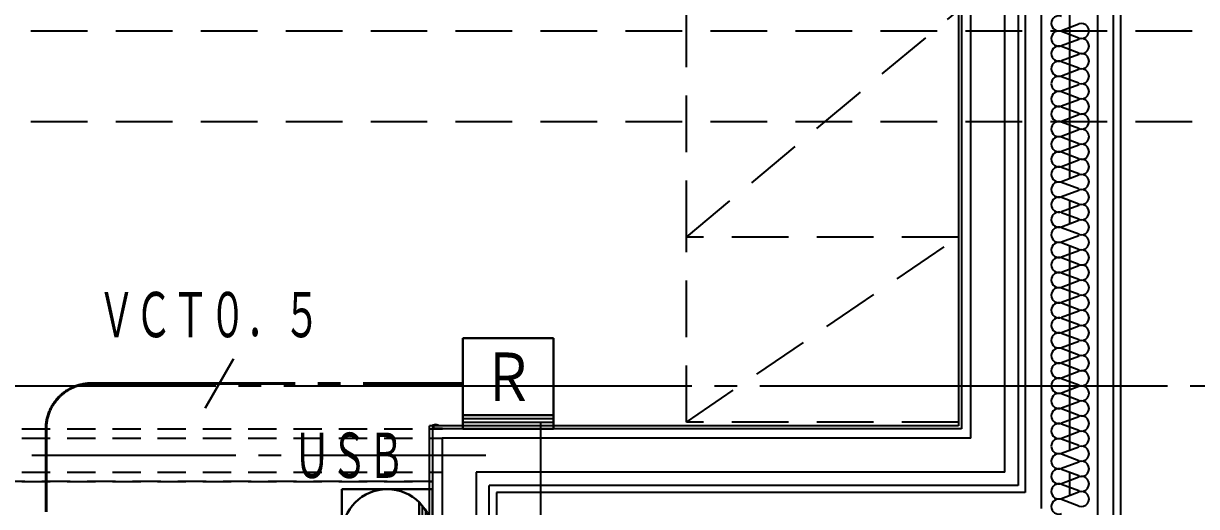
# Model space of a CAD drawing. Header units: millimetres. Extents: x 8300 to 98248, y -10383 to 40000.
# Drawn here: x 28615 to 30168, y 21740 to 22380 of the extents above; entities that cross this region are included whole.
import ezdxf
from ezdxf.enums import TextEntityAlignment as Align

# ---------------------------------------------------------------- set-up
doc = ezdxf.new("R2010")
doc.units = ezdxf.units.MM
doc.header["$LTSCALE"] = 300
for name, pattern in [('CADEWA_LINE5', [1.2, 0.9, -0.1, 0.1, -0.1]), ('CADEWA_LINE6', [2.1, 1.8, -0.1, 0.1, -0.1]), ('DASH-N', [0.375, 0.25, -0.125]), ('DASH-S', [0.2, 0.125, -0.075])]:
    doc.linetypes.add(name, pattern=pattern)
for name, color, linetype in [('526EH_Kabe(7)', 7, 'CONTINUOUS'), ('526EH_Kabe(8)', 7, 'CONTINUOUS'), ('E配T_その他－１', 7, 'CONTINUOUS'), ('K建0_壁', 7, 'CONTINUOUS'), ('通り芯', 7, 'CONTINUOUS')]:
    doc.layers.add(name, color=color, linetype=linetype)
doc.styles.add('MS Gothic2', font='msgothic.ttc', dxfattribs={"width": 0.6})

# ---------------------------------------------------------------- blocks, each defined once
blk = doc.blocks.new('ZGroup212', base_point=(29257, 21904.83942))
at = {"layer": '526EH_Kabe(8)', "color": 6, "linetype": 'Continuous', "lineweight": 30}
for p, q in [((29316.985, 21962.97), (29197.015, 21962.97)), ((29197.015, 21962.97), (29197.015, 21843)), ((29316.985, 21843), (29316.985, 21962.97)), ((29197.015, 21860.9955), (29316.985, 21860.9955)), ((29197.015, 21843), (29316.985, 21843))]:
    blk.add_line(p, q, dxfattribs=at)
at = {"layer": '526EH_Kabe(8)', "color": 6, "linetype": 'Continuous', "lineweight": -3}
for p, q in [((29197.015, 21856.49775), (29316.985, 21856.49775)), ((29197.015, 21851.99775), (29316.985, 21851.99775)), ((29197.015, 21847.49775), (29316.985, 21847.49775))]:
    blk.add_line(p, q, dxfattribs=at)
at = {"layer": '526EH_Kabe(8)', "color": 6, "lineweight": -3, "style": 'MS Gothic2', "width": 0.8}
blk.add_text('Ｒ', height=63.984, dxfattribs=at).set_placement((29257, 21911.98275), align=Align.MIDDLE_CENTER)
blk = doc.blocks.new('ZGroup213', base_point=(29097, 21643))
at = {"layer": '526EH_Kabe(7)', "color": 6, "linetype": 'Continuous', "lineweight": 30}
for p, q in [((29037, 21523), (29037, 21763)), ((29037, 21763), (29157, 21763)), ((29157, 21763), (29157, 21523)), ((29157, 21523), (29037, 21523))]:
    blk.add_line(p, q, dxfattribs=at)
blk = doc.blocks.new('ZGroup216', base_point=(29097, 21703))
at = {"layer": '526EH_Kabe(7)', "color": 6, "linetype": 'Continuous', "lineweight": 30}
blk.add_line((29139, 21660.2), (29139, 21745.8), dxfattribs=at)
at = {"layer": '526EH_Kabe(7)', "color": 6, "linetype": 'Continuous', "lineweight": -3}
for p, q in [((29092.5, 21679.4), (29092.5, 21726.6)), ((29097, 21679), (29097, 21727)), ((29101.5, 21679.4), (29101.5, 21726.6)), ((29143.5, 21665.1), (29143.5, 21740.9)), ((29148, 21671.4), (29148, 21734.6)), ((29074.5, 21694.7), (29074.5, 21711.3)), ((29079, 21687.1), (29079, 21718.9)), ((29083.5, 21683.1), (29083.5, 21722.8)), ((29088, 21680.7), (29088, 21725.2)), ((29106, 21680.7), (29106, 21725.2)), ((29110.5, 21683.1), (29110.5, 21722.8)), ((29115, 21687.1), (29115, 21718.9)), ((29119.5, 21694.7), (29119.5, 21711.3)), ((29152.5, 21680.2), (29152.5, 21725.8))]:
    blk.add_line(p, q, dxfattribs=at)
at = {"layer": '526EH_Kabe(7)', "color": 6, "linetype": 'Continuous', "lineweight": 30}
for radius in [60, 24]:
    blk.add_circle((29097, 21703), radius, dxfattribs=at)
blk = doc.blocks.new('ZGroup326', base_point=(25873.5, 19761.4))
at = {"layer": 'E配T_その他－１', "color": 1, "linetype": 'CADEWA_LINE5', "lineweight": 40}
for p, q in [((28705.2, 21903), (29197, 21903)), ((28645.2, 21733), (28645.2, 21843))]:
    blk.add_line(p, q, dxfattribs=at)
blk.add_arc((28705.2, 21843), 60, 90, 180, dxfattribs=at)
blk = doc.blocks.new('ZGroup327', base_point=(28860.2, 21958))
at = {"layer": 'E配T_その他－１', "color": 3, "linetype": 'Continuous', "lineweight": 30}
blk.add_line((28893.6, 21935.5), (28856.1, 21870.5), dxfattribs=at)
at = {"layer": 'E配T_その他－１', "color": 3, "lineweight": -3, "style": 'MS Gothic2', "width": 0.6}
blk.add_text('ＶＣＴ０．５', height=60, dxfattribs=at).set_placement((28713.8, 21994.3), align=Align.MIDDLE_LEFT)

msp = doc.modelspace()

# ---------------------------------------------------------------- linework, layer by layer
at = {"layer": 'K建0_壁', "color": 250, "linetype": 'CADEWA_LINE5', "lineweight": -3}
for p, q in [((30000, 25325.4), (30000, 21606.5)), ((29300, 21851.2), (29300, 15304.7)), ((27186.3, 21808), (29227.3, 21808))]:
    msp.add_line(p, q, dxfattribs=at)
at = {"layer": 'K建0_壁', "color": 250, "linetype": 'Continuous', "lineweight": -3}
for p, q in [((29962.5, 23412.5), (29962.5, 21737.5)), ((30037.5, 21662.5), (30037.5, 23412.5)), ((29941.5, 23391.5), (29941.5, 21758.5)), ((30058.5, 21641.5), (30058.5, 23391.5)), ((29914.5, 21785.5), (29914.5, 23364.5)), ((29869.5, 21830.5), (29869.5, 23319.5)), ((29853, 23303), (29853, 21847)), ((29853, 23303), (29853, 21847)), ((29857, 23307), (29857, 21843)), ((29989.6, 22370.7), (30012.5, 22379.3)), ((30012.5, 22360.7), (29989.6, 22369.3)), ((29989.6, 22350.7), (30012.5, 22359.3)), ((30012.5, 22340.7), (29989.6, 22349.3)), ((29989.6, 22330.7), (30012.5, 22339.3)), ((30012.5, 22320.7), (29989.6, 22329.3)), ((29989.6, 22310.7), (30012.5, 22319.3)), ((30012.5, 22300.7), (29989.6, 22309.3)), ((29989.6, 22290.7), (30012.5, 22299.3)), ((30012.5, 22280.7), (29989.6, 22289.3)), ((29989.6, 22270.7), (30012.5, 22279.3)), ((30012.5, 22260.7), (29989.6, 22269.3)), ((29989.6, 22250.7), (30012.5, 22259.3)), ((30012.5, 22240.7), (29989.6, 22249.3)), ((29989.6, 22230.7), (30012.5, 22239.3)), ((30012.5, 22220.7), (29989.6, 22229.3)), ((29989.6, 22210.7), (30012.5, 22219.3)), ((30012.5, 22200.7), (29989.6, 22209.3)), ((29989.6, 22190.7), (30012.5, 22199.3)), ((30012.5, 22180.7), (29989.6, 22189.3)), ((29989.6, 22170.7), (30012.5, 22179.3)), ((30012.5, 22160.7), (29989.6, 22169.3)), ((29989.6, 22150.7), (30012.5, 22159.3)), ((30012.5, 22140.7), (29989.6, 22149.3)), ((29989.6, 22130.7), (30012.5, 22139.3)), ((30012.5, 22120.7), (29989.6, 22129.3)), ((29989.6, 22110.7), (30012.5, 22119.3)), ((30012.5, 22100.7), (29989.6, 22109.3)), ((29989.6, 22090.7), (30012.5, 22099.3)), ((30012.5, 22080.7), (29989.6, 22089.3)), ((29989.6, 22070.7), (30012.5, 22079.3)), ((30012.5, 22060.7), (29989.6, 22069.3)), ((29989.6, 22050.7), (30012.5, 22059.3)), ((30012.5, 22040.7), (29989.6, 22049.3)), ((29989.6, 22030.7), (30012.5, 22039.3)), ((30012.5, 22020.7), (29989.6, 22029.3)), ((29989.6, 22010.7), (30012.5, 22019.3)), ((30012.5, 22000.7), (29989.6, 22009.3)), ((29989.6, 21990.7), (30012.5, 21999.3)), ((30012.5, 21980.7), (29989.6, 21989.3)), ((29989.6, 21970.7), (30012.5, 21979.3)), ((30012.5, 21960.7), (29989.6, 21969.3)), ((29989.6, 21950.7), (30012.5, 21959.3)), ((30012.5, 21940.7), (29989.6, 21949.3)), ((29989.6, 21930.7), (30012.5, 21939.3)), ((30012.5, 21920.7), (29989.6, 21929.3)), ((29989.6, 21910.7), (30012.5, 21919.3)), ((30012.5, 21900.7), (29989.6, 21909.3)), ((29989.6, 21890.7), (30012.5, 21899.3)), ((30012.5, 21880.7), (29989.6, 21889.3)), ((29989.6, 21870.7), (30012.5, 21879.3)), ((30012.5, 21860.7), (29989.6, 21869.3)), ((29989.6, 21850.7), (30012.5, 21859.3)), ((29153, 21597), (29153, 21847)), ((29853, 21847), (29153, 21847)), ((29157, 21847.9), (29157, 21843)), ((29157, 21843), (29157, 19385)), ((29857, 21843), (29157, 21843)), ((29157, 21843), (29170, 21843)), ((29165, 21847.5), (29158, 21847.5)), ((29158, 21847.5), (29158, 21844)), ((29853, 21847), (29158, 21847)), ((29158, 21844), (29165, 21844)), ((29165, 21847.9), (29165, 21847.5)), ((29165, 21844), (29165, 21843.7)), ((29165, 21843.7), (29169.5, 21843.7)), ((29170, 21843), (29170, 21843.2)), ((30012.5, 21840.7), (29989.6, 21849.3)), ((29989.6, 21830.7), (30012.5, 21839.3)), ((29169.5, 21830.5), (29169.5, 19372.5)), ((29869.5, 21830.5), (29169.5, 21830.5)), ((30012.5, 21820.7), (29989.6, 21829.3)), ((29989.6, 21810.7), (30012.5, 21819.3)), ((30012.5, 21800.7), (29989.6, 21809.3)), ((29989.6, 21790.7), (30012.5, 21799.3)), ((30012.5, 21780.7), (29989.6, 21789.3)), ((29214.5, 21785.5), (29214.5, 19327.5)), ((29914.5, 21785.5), (29214.5, 21785.5)), ((29989.6, 21770.7), (30012.5, 21779.3)), ((29941.5, 21758.5), (29241.5, 21758.5)), ((29241.5, 21758.5), (29241.5, 18616.5)), ((30012.5, 21760.7), (29989.6, 21769.3)), ((29989.6, 21750.7), (30012.5, 21759.3)), ((30012.5, 21740.7), (29989.6, 21749.3))]:
    msp.add_line(p, q, dxfattribs=at)
at = {"layer": 'K建0_壁', "color": 250, "linetype": 'Continuous', "lineweight": -3, "ltscale": 0.3}
for p, q in [((29932, 23382), (29932, 21768)), ((29932, 21768), (29232, 21768)), ((29232, 18616.5), (29232, 21768))]:
    msp.add_line(p, q, dxfattribs=at)
at = {"layer": 'K建0_壁', "color": 250, "linetype": 'DASH-N', "lineweight": -3}
for p, q in [((29493, 22097), (29853, 22397)), ((23000, 22370), (30569.7, 22370)), ((23000, 22250), (30569.7, 22250)), ((29493, 21852), (29853, 22097))]:
    msp.add_line(p, q, dxfattribs=at)
at = {"layer": 'K建0_壁', "color": 250, "linetype": 'DASH-S', "lineweight": -3}
for p, q in [((27233, 21843), (29157, 21843)), ((27233, 21830.5), (29169.5, 21830.5)), ((27233, 21785.5), (29169.5, 21785.5)), ((29157, 21773), (27233, 21773)), ((27233, 21773), (29157, 21773))]:
    msp.add_line(p, q, dxfattribs=at)
at = {"layer": 'K建0_壁', "color": 250, "linetype": 'Continuous', "lineweight": -3, "ltscale": 0.3}
msp.add_lwpolyline([(29368, 21632), (30068, 21632), (30068, 23382)], dxfattribs=at)
at = {"layer": 'K建0_壁', "color": 250, "linetype": 'DASH-N', "lineweight": -3}
for points in [[(29853, 22397), (29853, 22097), (29493, 22097), (29493, 22397)], [(29853, 22097), (29853, 21852), (29493, 21852), (29493, 22097)]]:
    msp.add_lwpolyline(points, dxfattribs=at)
at = {"layer": 'K建0_壁', "color": 250, "linetype": 'Continuous', "lineweight": -3}
for centre, radius, start, end in [((29986, 22380), 10, 69.2034, 180), ((29986, 22380), 10, 180, 290.7966), ((30016, 22370), 10, 249.2034, 110.7966), ((29986, 22360), 10, 69.2034, 180), ((29986, 22360), 10, 180, 290.7966), ((29986, 22340), 10, 69.2034, 180), ((30016, 22350), 10, 249.2034, 110.7966), ((29986, 22340), 10, 180, 290.7966), ((30016, 22330), 10, 249.2034, 110.7966), ((29986, 22320), 10, 69.2034, 180), ((29986, 22320), 10, 180, 290.7966), ((30016, 22310), 10, 249.2034, 110.7966), ((29986, 22300), 10, 69.2034, 180), ((29986, 22300), 10, 180, 290.7966), ((29986, 22280), 10, 69.2034, 180), ((30016, 22290), 10, 249.2034, 110.7966), ((29986, 22280), 10, 180, 290.7966), ((29986, 22260), 10, 69.2034, 180), ((30016, 22270), 10, 249.2034, 110.7966), ((29986, 22260), 10, 180, 290.7966), ((30016, 22250), 10, 249.2034, 110.7966), ((29986, 22240), 10, 69.2034, 180), ((29986, 22240), 10, 180, 290.7966), ((30016, 22230), 10, 249.2034, 110.7966), ((29986, 22220), 10, 69.2034, 180), ((29986, 22220), 10, 180, 290.7966), ((29986, 22200), 10, 69.2034, 180), ((30016, 22210), 10, 249.2034, 110.7966), ((29986, 22200), 10, 180, 290.7966), ((30016, 22190), 10, 249.2034, 110.7966), ((29986, 22180), 10, 69.2034, 180), ((29986, 22180), 10, 180, 290.7966), ((30016, 22170), 10, 249.2034, 110.7966), ((29986, 22160), 10, 69.2034, 180), ((29986, 22160), 10, 180, 290.7966), ((29986, 22140), 10, 69.2034, 180), ((30016, 22150), 10, 249.2034, 110.7966), ((29986, 22140), 10, 180, 290.7966), ((30016, 22130), 10, 249.2034, 110.7966), ((29986, 22120), 10, 69.2034, 180), ((29986, 22120), 10, 180, 290.7966), ((30016, 22110), 10, 249.2034, 110.7966), ((29986, 22100), 10, 69.2034, 180), ((29986, 22100), 10, 180, 290.7966), ((30016, 22090), 10, 249.2034, 110.7966), ((29986, 22080), 10, 69.2034, 180), ((29986, 22080), 10, 180, 290.7966), ((29986, 22060), 10, 69.2034, 180), ((30016, 22070), 10, 249.2034, 110.7966), ((29986, 22060), 10, 180, 290.7966), ((30016, 22050), 10, 249.2034, 110.7966), ((29986, 22040), 10, 69.2034, 180), ((29986, 22040), 10, 180, 290.7966), ((30016, 22030), 10, 249.2034, 110.7966), ((29986, 22020), 10, 69.2034, 180), ((29986, 22020), 10, 180, 290.7966), ((29986, 22000), 10, 69.2034, 180), ((30016, 22010), 10, 249.2034, 110.7966), ((29986, 22000), 10, 180, 290.7966), ((30016, 21990), 10, 249.2034, 110.7966), ((29986, 21980), 10, 69.2034, 180), ((29986, 21980), 10, 180, 290.7966), ((30016, 21970), 10, 249.2034, 110.7966), ((29986, 21960), 10, 69.2034, 180), ((29986, 21960), 10, 180, 290.7966), ((30016, 21950), 10, 249.2034, 110.7966), ((29986, 21940), 10, 69.2034, 180), ((29986, 21940), 10, 180, 290.7966), ((29986, 21920), 10, 69.2034, 180), ((30016, 21930), 10, 249.2034, 110.7966), ((29986, 21920), 10, 180, 290.7966), ((30016, 21910), 10, 249.2034, 110.7966), ((29986, 21900), 10, 69.2034, 180), ((29986, 21900), 10, 180, 290.7966), ((30016, 21890), 10, 249.2034, 110.7966), ((29986, 21880), 10, 69.2034, 180), ((29986, 21880), 10, 180, 290.7966), ((29986, 21860), 10, 69.2034, 180), ((30016, 21870), 10, 249.2034, 110.7966), ((29986, 21860), 10, 180, 290.7966), ((30016, 21850), 10, 249.2034, 110.7966), ((29161, 21835.5), 13, 72.0798, 107.9202), ((29169.5, 21843.2), 0.5, 0, 90), ((29986, 21840), 10, 69.2034, 180), ((29986, 21840), 10, 180, 290.7966), ((30016, 21830), 10, 249.2034, 110.7966), ((29986, 21820), 10, 69.2034, 180), ((29986, 21820), 10, 180, 290.7966), ((30016, 21810), 10, 249.2034, 110.7966), ((29986, 21800), 10, 69.2034, 180), ((29986, 21800), 10, 180, 290.7966), ((29986, 21780), 10, 69.2034, 180), ((30016, 21790), 10, 249.2034, 110.7966), ((29986, 21780), 10, 180, 290.7966), ((30016, 21770), 10, 249.2034, 110.7966), ((29986, 21760), 10, 69.2034, 180), ((29986, 21760), 10, 180, 290.7966), ((30016, 21750), 10, 249.2034, 110.7966), ((29986, 21740), 10, 69.2034, 180), ((29986, 21740), 10, 180, 290.7966)]:
    msp.add_arc(centre, radius, start, end, dxfattribs=at)
at = {"layer": '通り芯', "color": 96, "linetype": 'CADEWA_LINE6', "lineweight": -3}
msp.add_line((8800, 21900), (61700, 21900), dxfattribs=at)

# ---------------------------------------------------------------- block references
at = {"layer": '526EH_Kabe(7)', "linetype": 'Continuous', "lineweight": 30}
for name, p in [('ZGroup213', (29097, 21643)), ('ZGroup216', (29097, 21703))]:
    msp.add_blockref(name, p, dxfattribs=at)
at = {"layer": '526EH_Kabe(8)', "linetype": 'Continuous', "lineweight": 30}
msp.add_blockref('ZGroup212', (29257, 21904.8), dxfattribs=at)
at = {"layer": 'E配T_その他－１', "linetype": 'Continuous', "lineweight": -3}
for name, p in [('ZGroup327', (28860.2, 21958)), ('ZGroup326', (25873.5, 19761.4))]:
    msp.add_blockref(name, p, dxfattribs=at)

# ---------------------------------------------------------------- texts
at = {"layer": '526EH_Kabe(7)', "color": 220, "lineweight": -3, "style": 'MS Gothic2', "width": 0.6}
msp.add_text('ＵＳＢ', height=60, dxfattribs=at).set_placement((28972.8, 21807.9), align=Align.MIDDLE_LEFT)

doc.saveas('drawing.dxf')
